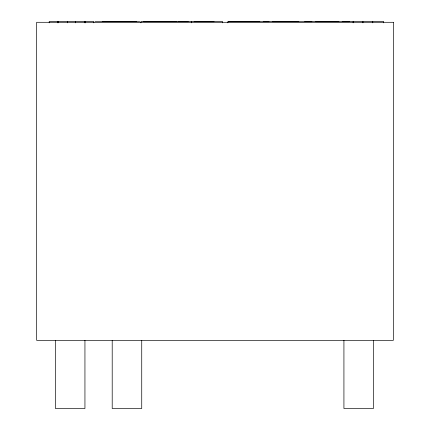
<?xml version="1.0" encoding="UTF-8"?>
<svg xmlns="http://www.w3.org/2000/svg" width="430" height="430" viewBox="0 0 430 430"><rect width="100%" height="100%" fill="white"/><g stroke="black" fill="none" stroke-linecap="round" stroke-linejoin="round"><path stroke-width="0.64" d="M102.232 21.5L136.45 21.5M176.558 21.5L140.938 21.5L140.938 22.838M177.961 21.5L222.552 21.5L222.552 22.838M259.854 21.5L227.884 21.5L227.884 22.838M263.219 21.5L298.839 21.5M304.73 21.5L338.947 21.5M342.173 21.5L383.684 21.5L383.684 22.838M95.116 21.726L139.707 21.726M143.636 21.726L188.227 21.726M194.118 21.726L214.032 21.726M228.615 21.726L269.003 21.726M272.367 21.726L311.917 21.726M315.701 21.726L349.359 21.726M373.455 340.345L373.455 408.5L343.925 408.5L343.925 340.345M372.745 21.5L372.745 22.838M362.936 21.5L362.936 22.838M353.132 21.5L353.132 22.838M191.479 21.5L191.479 22.838M141.733 340.345L141.733 408.5L112.203 408.5L112.203 340.345M93.821 22.838L93.821 21.5L49.224 21.5L49.224 22.838M85.124 21.5L85.124 22.838M84.984 21.5L84.984 22.838M84.941 340.345L84.941 408.5L55.405 408.5L55.405 340.345M75.546 21.5L75.546 22.838M67.376 21.5L67.376 22.838M58.061 21.5L58.061 22.838M57.916 21.5L57.916 22.838M393.337 22.295L36.663 22.295L36.663 340.345L393.337 340.345L393.337 22.295"/></g></svg>
